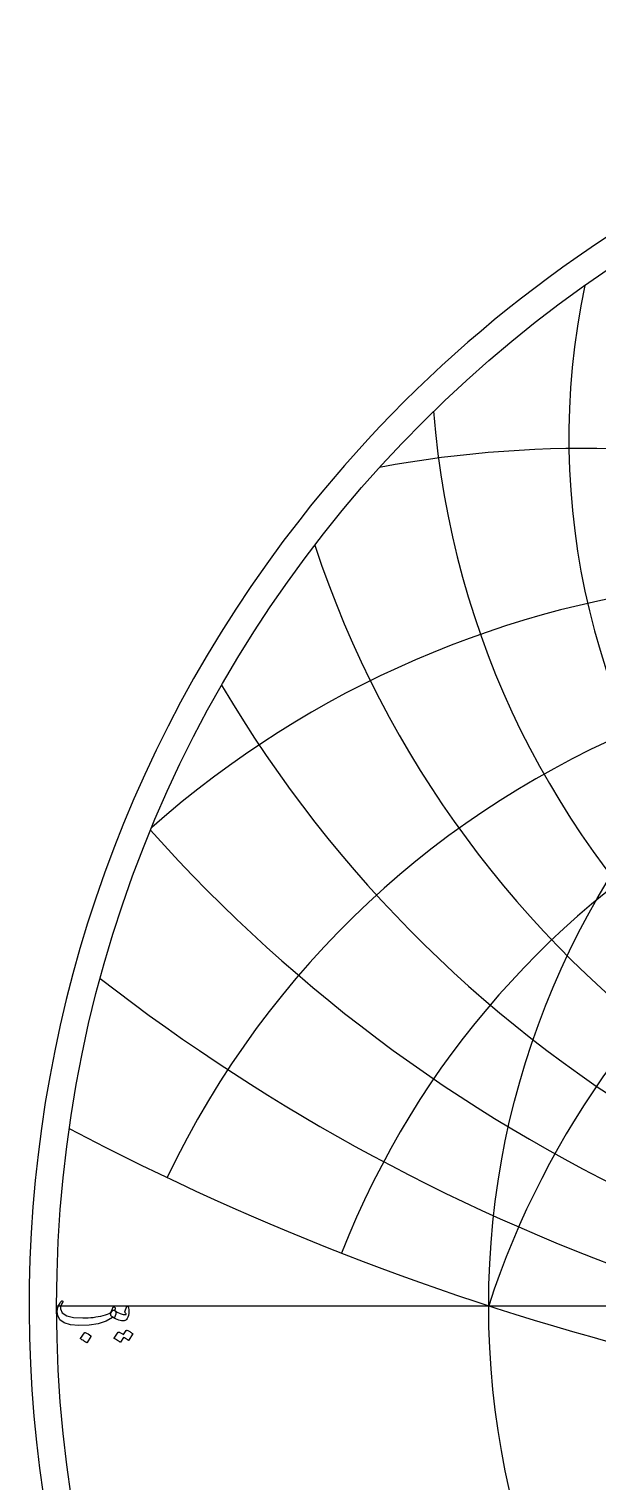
# Model space of a CAD drawing. Header units: millimetres. Extents: x -68 to 68, y -68 to 70.
# Drawn here: x -68.5 to -38, y -9.4 to 68.4 of the extents above; entities that cross this region are included whole.
import ezdxf

# ---------------------------------------------------------------- set-up
doc = ezdxf.new("R2010")
doc.units = ezdxf.units.MM
for name, color, linetype in [('CUT_OUTER', 1, 'Continuous'), ('ENGRAVE', 7, 'Continuous'), ('ENGRAVE_FINE', 8, 'Continuous'), ('TEXT', 5, 'Continuous')]:
    doc.layers.add(name, color=color, linetype=linetype)

msp = doc.modelspace()

# ---------------------------------------------------------------- linework, layer by layer
at = {"layer": 'CUT_OUTER'}
for centre, radius, start, end in [((-0.0002, -0.0002), 68.4749, 142.031029, 87.802838), ((-0.0008, 0.001), 68.4737, 92.196314, 142.03149)]:
    msp.add_arc(centre, radius, start, end, dxfattribs=at)
at = {"layer": 'ENGRAVE'}
msp.add_lwpolyline([(-67, 0), (0, 0)], dxfattribs=at)
for radius in [67, 43.8575]:
    msp.add_circle((0, 0), radius, dxfattribs=at)
for centre, radius, start, end in [((0, 46.5108), 39.5644, 168.076059, 270), ((0, 51.5576), 46.948, 184.422486, 270), ((0, 58.2756), 55.9771, 198.225367, 270), ((0, 67.4897), 67.4897, 210.479507, 270), ((0, -14.2502), 46.1145, 90, 162), ((0, -14.2502), 46.1145, 90, 162), ((0, 80.69), 82.9884, 221.698514, 270), ((0, 100.8618), 105.4714, 232.186506, 270), ((0, 134.9795), 141.9258, 242.140525, 270)]:
    msp.add_arc(centre, radius, start, end, dxfattribs=at)
at = {"layer": 'ENGRAVE_FINE'}
for centre, radius, start, end in [((-38.6947, -14.2502), 60.1982, 50, 100.532697), ((-38.6947, -14.2502), 60.1982, 50, 100.532697), ((-26.6242, -14.2502), 53.2484, 60, 131.491066), ((-26.6242, -14.2502), 53.2484, 60, 131.491066), ((-16.7843, -14.2502), 49.074, 70, 154.508773), ((-16.7843, -14.2502), 49.074, 70, 154.508773), ((-8.1312, -14.2502), 46.8259, 80, 158.621768), ((-8.1312, -14.2502), 46.8259, 80, 158.621768)]:
    msp.add_arc(centre, radius, start, end, dxfattribs=at)
at = {"layer": 'TEXT'}
for points in [[(-63.8978, -0.2584), (-63.8936, -0.2605), (-63.8898, -0.2627), (-63.8862, -0.2648), (-63.8829, -0.2669), (-63.8795, -0.2693), (-63.8759, -0.2722), (-63.8721, -0.2757), (-63.8679, -0.2797), (-63.8336, -0.3201), (-63.82, -0.3776), (-63.8272, -0.4521), (-63.8552, -0.5437), (-63.881, -0.5993), (-63.9073, -0.6342), (-63.9342, -0.6483), (-63.9616, -0.6416), (-63.9755, -0.635), (-63.9872, -0.6321), (-63.9968, -0.6329), (-64.0042, -0.6374), (-64.3534, -0.8285), (-64.7707, -0.9631), (-65.2561, -1.0414), (-65.8096, -1.0632), (-66.2573, -1.0249), (-66.5952, -0.9227), (-66.8236, -0.7566), (-66.9423, -0.5267), (-66.9606, -0.4181), (-66.9646, -0.3095), (-66.9542, -0.2009), (-66.9295, -0.0923), (-66.8957, 0.0037), (-66.8539, 0.0918), (-66.8042, 0.1719), (-66.7464, 0.244), (-66.7355, 0.2531), (-66.724, 0.2589), (-66.7121, 0.2616), (-66.6996, 0.2611), (-66.6879, 0.256), (-66.6783, 0.2494), (-66.6708, 0.2411), (-66.6655, 0.2313), (-66.6631, 0.2217), (-66.6644, 0.21), (-66.6695, 0.1961), (-66.6783, 0.1802), (-66.74, 0.0897), (-66.7805, 0.0013), (-66.7996, -0.0849), (-66.7975, -0.169), (-66.6964, -0.3798), (-66.4611, -0.5309), (-66.0917, -0.6225), (-65.5882, -0.6544), (-65.45, -0.6523), (-65.312, -0.6459), (-65.1742, -0.6352), (-65.0368, -0.6203), (-64.9004, -0.6012), (-64.7659, -0.5778), (-64.6332, -0.5501), (-64.5024, -0.5181), (-64.3755, -0.482), (-64.2714, -0.4458), (-64.1902, -0.4096), (-64.1319, -0.3734), (-64.1095, -0.3542), (-64.0888, -0.3308), (-64.0701, -0.3031), (-64.0532, -0.2712), (-64.0373, -0.2355), (-64.0218, -0.1967), (-64.0065, -0.1546), (-63.9914, -0.1094), (-63.9856, -0.0955), (-63.9765, -0.0838), (-63.9643, -0.0742), (-63.9489, -0.0668), (-63.9324, -0.0628), (-63.9169, -0.0636), (-63.9025, -0.0692), (-63.8892, -0.0796), (-63.8786, -0.0939), (-63.8722, -0.1115), (-63.8701, -0.1323), (-63.8722, -0.1562)], [(-64.0255, -0.5991), (-64.0718, -0.5551), (-64.0958, -0.5001), (-64.0974, -0.4338), (-64.0766, -0.3563), (-64.0316, -0.2869), (-63.9904, -0.2446), (-63.9528, -0.2294), (-63.919, -0.2414), (-63.7594, -0.347), (-63.5997, -0.4213), (-63.44, -0.4641), (-63.2803, -0.4756), (-63.2747, -0.4745), (-63.2708, -0.4713), (-63.2684, -0.466), (-63.2676, -0.4585), (-63.2716, -0.4444), (-63.2835, -0.4234), (-63.3035, -0.3955), (-63.3314, -0.3606), (-63.3368, -0.35), (-63.3399, -0.3393), (-63.341, -0.3287), (-63.3399, -0.318), (-63.2378, -0.0242), (-63.233, -0.013), (-63.2271, -0.0051), (-63.2202, -0.0003), (-63.2122, 0.0013), (-63.2042, 0), (-63.1973, -0.004), (-63.1914, -0.0106), (-63.1867, -0.02), (-63.1547, -0.1155), (-63.1356, -0.2105), (-63.1292, -0.305), (-63.1356, -0.3989), (-63.1563, -0.5158), (-63.1845, -0.6108), (-63.2202, -0.6839), (-63.2633, -0.7353), (-63.296, -0.7635), (-63.3261, -0.7843), (-63.3535, -0.7976), (-63.3783, -0.8034), (-63.5209, -0.8066), (-63.6763, -0.7736), (-63.8445, -0.7044), (-64.0255, -0.5991)], [(-65.5116, -1.4421), (-65.5062, -1.4368), (-65.4988, -1.4336), (-65.4892, -1.4326), (-65.4775, -1.4336), (-65.3947, -1.4672), (-65.3168, -1.5081), (-65.2436, -1.5566), (-65.1752, -1.6125), (-65.1685, -1.621), (-65.1656, -1.6295), (-65.1664, -1.638), (-65.1709, -1.6465), (-65.371, -1.9701), (-65.3785, -1.9779), (-65.3881, -1.9797), (-65.3998, -1.9757), (-65.4136, -1.9659), (-65.4256, -1.9574), (-65.4445, -1.9446), (-65.4703, -1.9276), (-65.503, -1.9063), (-65.5432, -1.8807), (-65.5914, -1.8509), (-65.6476, -1.8169), (-65.7117, -1.7785), (-65.7202, -1.7721), (-65.7245, -1.7658), (-65.7245, -1.7594), (-65.7202, -1.753)], [(-63.2676, -1.3229), (-63.2622, -1.3176), (-63.2548, -1.3144), (-63.2452, -1.3133), (-63.2335, -1.3144), (-63.1916, -1.3301), (-63.151, -1.3474), (-63.1117, -1.3663), (-63.0738, -1.3868), (-63.037, -1.4091), (-63.0009, -1.4336), (-62.9656, -1.4602), (-62.9312, -1.489), (-62.9245, -1.4978), (-62.9216, -1.5071), (-62.9224, -1.5169), (-62.9269, -1.5273), (-63.1313, -1.8509), (-63.1369, -1.8552), (-63.1451, -1.8552), (-63.1561, -1.8509), (-63.1696, -1.8424), (-63.1789, -1.8346), (-63.1941, -1.8238), (-63.2151, -1.8101), (-63.242, -1.7934), (-63.275, -1.7736), (-63.3144, -1.7503), (-63.3602, -1.7236), (-63.4123, -1.6934), (-63.5741, -1.9446), (-63.5816, -1.9523), (-63.5912, -1.9542), (-63.6029, -1.9502), (-63.6167, -1.9403), (-63.6287, -1.9318), (-63.6476, -1.9191), (-63.6734, -1.902), (-63.7061, -1.8807), (-63.7463, -1.8552), (-63.7945, -1.8254), (-63.8507, -1.7913), (-63.9148, -1.753), (-63.9214, -1.7466), (-63.9244, -1.7402), (-63.9236, -1.7338), (-63.919, -1.7274), (-63.7104, -1.4166), (-63.7051, -1.4113), (-63.6976, -1.4081), (-63.688, -1.407), (-63.6763, -1.4081), (-63.6407, -1.4197), (-63.6061, -1.4331), (-63.5725, -1.4484), (-63.5401, -1.4656), (-63.5087, -1.4843), (-63.4783, -1.5044), (-63.4491, -1.5258), (-63.4209, -1.5486)]]:
    msp.add_lwpolyline(points, close=True, dxfattribs=at)

doc.saveas('drawing.dxf')
